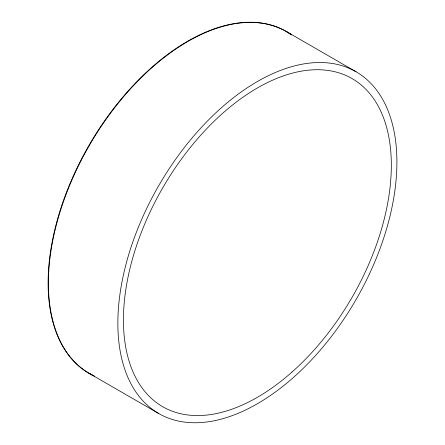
<?xml version="1.0" encoding="UTF-8"?>
<svg xmlns="http://www.w3.org/2000/svg" width="445" height="445" viewBox="0 0 445 445"><rect width="100%" height="100%" fill="white"/><g stroke="black" fill="none" stroke-linecap="round" stroke-linejoin="round"><path stroke-width="0.67" d="M286.28 31.478L356.039 71.756A197.319 113.926 -60 0 1 293.494 377.41A197.319 113.926 -60 0 1 122.609 278.748A197.319 113.926 -60 0 1 356.039 71.756M88.961 373.244L158.72 413.522M94.685 376.225A197.319 113.926 -60 0 1 89.261 145.576A197.319 113.926 -60 0 1 291.725 34.949M93.25 375.513A197.319 113.926 -60 0 1 89.261 144.881A197.319 113.926 -60 0 1 290.963 34.454M292.048 372.02A189.425 109.364 -60 0 0 352.095 78.593A189.425 109.364 -60 0 0 127.999 277.307A189.425 109.364 -60 0 0 292.048 372.02"/></g></svg>
